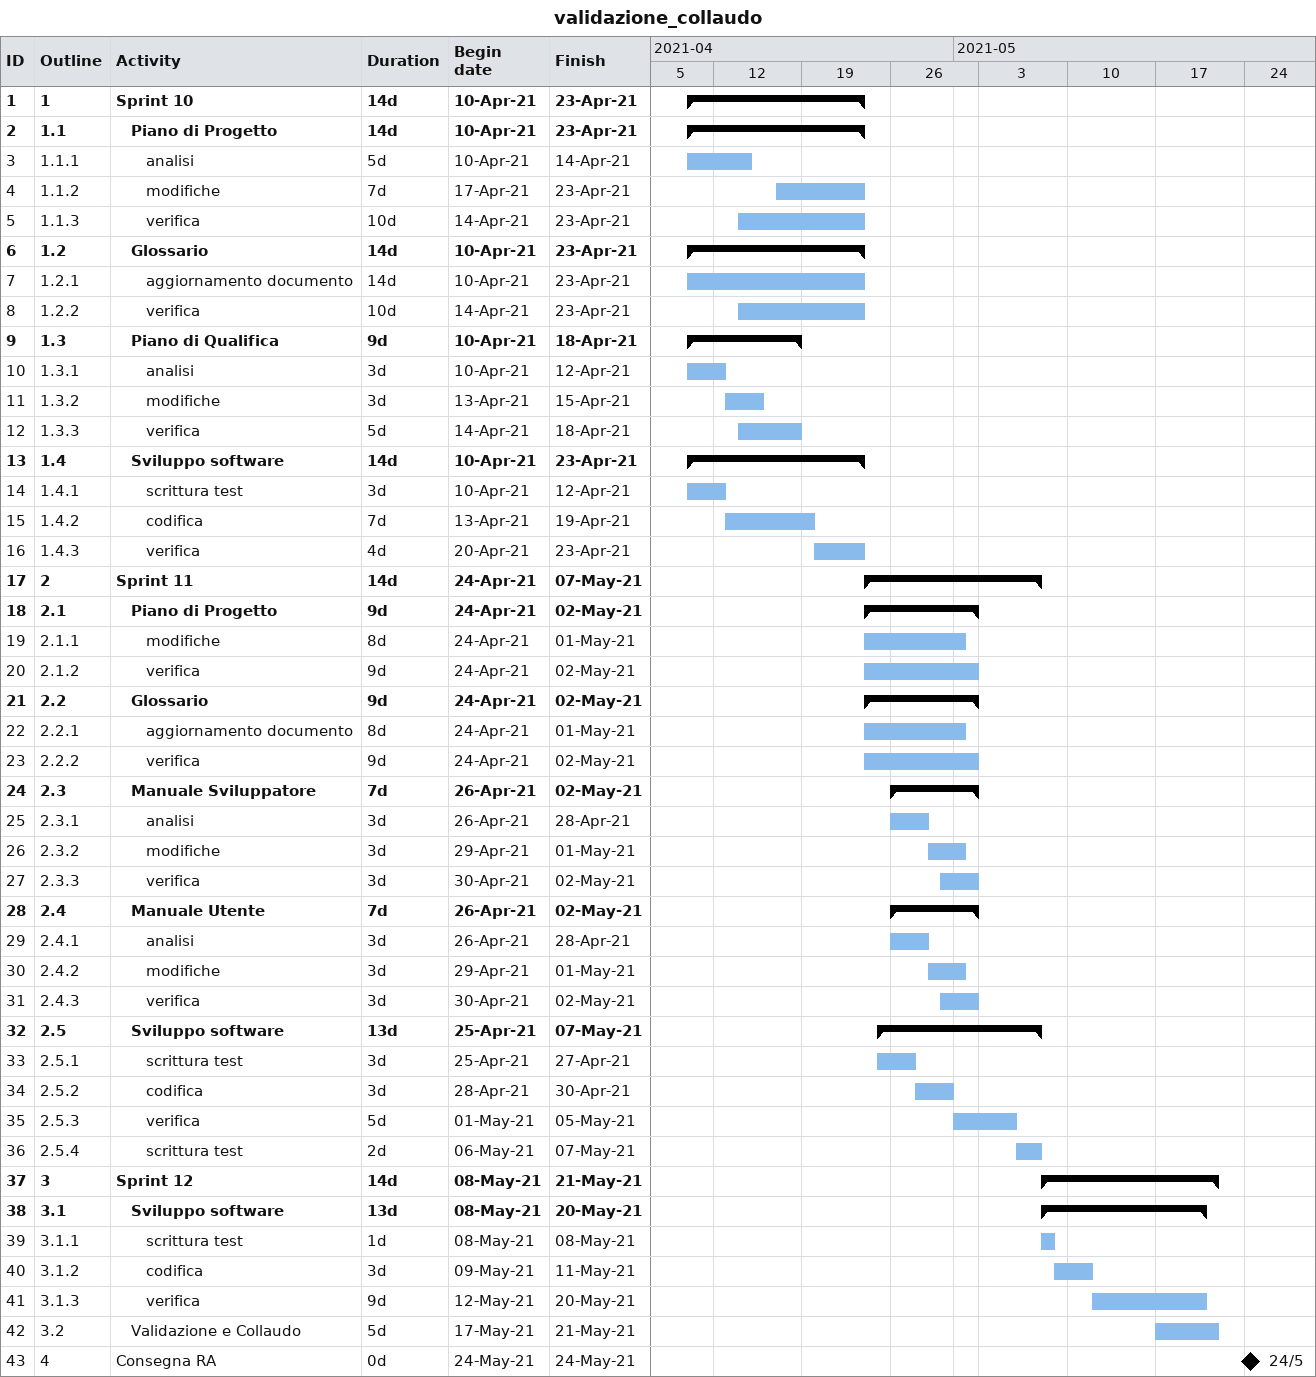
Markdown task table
validazione_collaudo

| ID | WBS | Task | Duration | Start | Finish |
|---|---|---|---|---|---|
| 1 | 1 | **Sprint 10** | 14d | 2021-04-10 | 2021-04-23 |
| 2 | 1.1 | **Piano di Progetto** | 14d | 2021-04-10 | 2021-04-23 |
| 3 | 1.1.1 | analisi | 5d | 2021-04-10 | 2021-04-14 |
| 4 | 1.1.2 | modifiche | 7d | 2021-04-17 | 2021-04-23 |
| 5 | 1.1.3 | verifica | 10d | 2021-04-14 | 2021-04-23 |
| 6 | 1.2 | **Glossario** | 14d | 2021-04-10 | 2021-04-23 |
| 7 | 1.2.1 | aggiornamento documento | 14d | 2021-04-10 | 2021-04-23 |
| 8 | 1.2.2 | verifica | 10d | 2021-04-14 | 2021-04-23 |
| 9 | 1.3 | **Piano di Qualifica** | 9d | 2021-04-10 | 2021-04-18 |
| 10 | 1.3.1 | analisi | 3d | 2021-04-10 | 2021-04-12 |
| 11 | 1.3.2 | modifiche | 3d | 2021-04-13 | 2021-04-15 |
| 12 | 1.3.3 | verifica | 5d | 2021-04-14 | 2021-04-18 |
| 13 | 1.4 | **Sviluppo software** | 14d | 2021-04-10 | 2021-04-23 |
| 14 | 1.4.1 | scrittura test | 3d | 2021-04-10 | 2021-04-12 |
| 15 | 1.4.2 | codifica | 7d | 2021-04-13 | 2021-04-19 |
| 16 | 1.4.3 | verifica | 4d | 2021-04-20 | 2021-04-23 |
| 17 | 2 | **Sprint 11** | 14d | 2021-04-24 | 2021-05-07 |
| 18 | 2.1 | **Piano di Progetto** | 9d | 2021-04-24 | 2021-05-02 |
| 19 | 2.1.1 | modifiche | 8d | 2021-04-24 | 2021-05-01 |
| 20 | 2.1.2 | verifica | 9d | 2021-04-24 | 2021-05-02 |
| 21 | 2.2 | **Glossario** | 9d | 2021-04-24 | 2021-05-02 |
| 22 | 2.2.1 | aggiornamento documento | 8d | 2021-04-24 | 2021-05-01 |
| 23 | 2.2.2 | verifica | 9d | 2021-04-24 | 2021-05-02 |
| 24 | 2.3 | **Manuale Sviluppatore** | 7d | 2021-04-26 | 2021-05-02 |
| 25 | 2.3.1 | analisi | 3d | 2021-04-26 | 2021-04-28 |
| 26 | 2.3.2 | modifiche | 3d | 2021-04-29 | 2021-05-01 |
| 27 | 2.3.3 | verifica | 3d | 2021-04-30 | 2021-05-02 |
| 28 | 2.4 | **Manuale Utente** | 7d | 2021-04-26 | 2021-05-02 |
| 29 | 2.4.1 | analisi | 3d | 2021-04-26 | 2021-04-28 |
| 30 | 2.4.2 | modifiche | 3d | 2021-04-29 | 2021-05-01 |
| 31 | 2.4.3 | verifica | 3d | 2021-04-30 | 2021-05-02 |
| 32 | 2.5 | **Sviluppo software** | 13d | 2021-04-25 | 2021-05-07 |
| 33 | 2.5.1 | scrittura test | 3d | 2021-04-25 | 2021-04-27 |
| 34 | 2.5.2 | codifica | 3d | 2021-04-28 | 2021-04-30 |
| 35 | 2.5.3 | verifica | 5d | 2021-05-01 | 2021-05-05 |
| 36 | 2.5.4 | scrittura test | 2d | 2021-05-06 | 2021-05-07 |
| 37 | 3 | **Sprint 12** | 14d | 2021-05-08 | 2021-05-21 |
| 38 | 3.1 | **Sviluppo software** | 13d | 2021-05-08 | 2021-05-20 |
| 39 | 3.1.1 | scrittura test | 1d | 2021-05-08 | 2021-05-08 |
| 40 | 3.1.2 | codifica | 3d | 2021-05-09 | 2021-05-11 |
| 41 | 3.1.3 | verifica | 9d | 2021-05-12 | 2021-05-20 |
| 42 | 3.2 | Validazione e Collaudo | 5d | 2021-05-17 | 2021-05-21 |
| 43 | 4 | Consegna RA | 0d | 2021-05-24 | 2021-05-24 |
